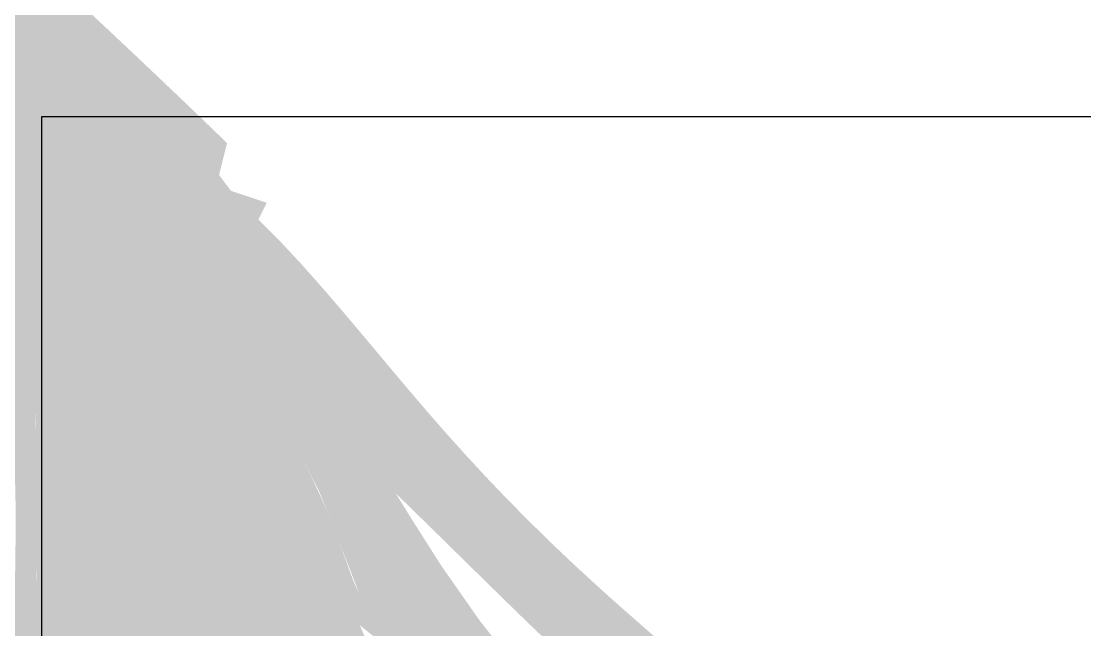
# Model space of a CAD drawing. Header units: millimetres. Extents: x 471 to 1044, y 7 to 541.
# Drawn here: x 847.76 to 856.89, y 127.21 to 132.43 of the extents above; entities that cross this region are included whole.
import ezdxf

# ---------------------------------------------------------------- set-up
doc = ezdxf.new("R2010")
doc.units = ezdxf.units.MM
doc.layers.add('Images', color=7, linetype='Continuous')
doc.layers.add('magpiefill', color=3, linetype='Continuous')
picture_1 = doc.add_image_def('image3.png', size_in_pixel=(1746, 774))

msp = doc.modelspace()

# ---------------------------------------------------------------- hatches: boundary and pattern name
at = {"layer": 'magpiefill', "true_color": 0x010101}
h = msp.add_hatch(color=18, dxfattribs=at)
h.dxf.hatch_style = 1
edge = h.paths.add_edge_path()
edge.add_line((837.7639250257876, 132.7128722716379), (836.7933756990819, 132.6136523546873))
edge.add_line((836.7933756990819, 132.6136523546873), (835.1414601036887, 131.5286542882532))
edge.add_line((835.1414601036888, 131.5286542882531), (831.7432370940279, 129.075614704718))
edge.add_line((831.743237094028, 129.0756147047181), (829.7609395849938, 127.1886604558408))
edge.add_line((829.7609395849938, 127.1886604558408), (829.430557671353, 127.1886604558408))
edge.add_line((829.4305576713527, 127.1886604558408), (829.1001742509147, 127.4717039065075))
edge.add_line((829.1001742509147, 127.4717039065076), (829.0529768346804, 127.6603990180601))
edge.add_line((829.0529768346805, 127.6603990180601), (828.0618280801633, 126.9056177885119))
edge.add_line((828.0618280801634, 126.9056177885119), (826.7402974120056, 125.9621406640733))
edge.add_line((826.7402974120055, 125.9621406640733), (826.5987051633023, 126.5754009516259))
edge.add_line((826.5987051633022, 126.575400951626), (826.6459025795365, 126.905617788512))
edge.add_line((826.6459025795366, 126.9056177885119), (827.2122730811469, 127.5188772927267))
edge.add_line((827.2122730811468, 127.5188772927268), (827.4010627460843, 127.6603990180602))
edge.add_line((827.4010627460843, 127.6603990180601), (827.2594704973811, 127.7547465738364))
edge.add_line((827.2594704973812, 127.7547465738364), (826.3627165753329, 127.1414870696216))
edge.add_line((826.3627165753328, 127.1414870696216), (826.1267294941608, 127.3301821811741))
edge.add_line((826.1267294941608, 127.3301821811741), (826.1267294941608, 127.4717039065076))
edge.add_line((826.1267294941608, 127.4717039065076), (825.7491486574885, 127.4717039065076))
edge.add_line((825.7491486574884, 127.4717039065076), (825.6075564087852, 127.6603990180601))
edge.add_line((825.6075564087853, 127.6603990180601), (826.8346922444742, 128.3208326918321))
edge.add_line((826.8346922444744, 128.3208326918321), (827.0706793256461, 128.7453970844943))
edge.add_line((827.0706793256461, 128.7453970844942), (827.4954575785532, 129.1227880909374))
edge.add_line((827.4954575785532, 129.1227880909374), (826.6459025795366, 128.9812663656039))
edge.add_line((826.6459025795366, 128.9812663656039), (827.3066679136155, 129.5473524835995))
edge.add_line((827.3066679136155, 129.5473524835995), (829.5249525038216, 130.8210464449241))
edge.add_line((829.5249525038216, 130.8210464449241), (831.6016448453247, 132.3306096873584))
edge.add_line((831.6016448453247, 132.3306096873584), (833.9615216842341, 133.6986512044593))
edge.add_line((833.9615216842342, 133.6986512044592), (835.3774486916583, 134.5477799897837))
edge.add_line((835.3774486916582, 134.5477799897837), (835.5190409403614, 135.0666927215602))
edge.add_line((835.5190409403613, 135.0666927215602), (836.038214025737, 135.3969095584461))
edge.add_line((836.038214025737, 135.3969095584461), (836.6045845273471, 135.1610402773364))
edge.add_line((836.6045845273472, 135.1610402773364), (836.9821653640198, 135.2082144468935))
edge.add_line((836.9821653640197, 135.2082144468935), (837.7845229468018, 135.8686481206654))
edge.add_line((837.7845229468019, 135.8686481206654), (838.4452897876781, 136.2932125133277))
edge.add_line((838.4452897876781, 136.2932125133277), (838.4924872039124, 135.349735388889))
edge.add_line((838.4924872039126, 135.349735388889), (838.3036960321776, 134.6421283288979))
edge.add_line((838.3036960321776, 134.6421283288979), (838.1149063672399, 134.5477799897838))
edge.add_line((838.1149063672399, 134.5477799897837), (837.8317203630362, 134.6421283288979))
edge.add_line((837.8317203630361, 134.6421283288979), (837.4541410331609, 134.2647373224549))
edge.add_line((837.454141033161, 134.2647373224549), (838.0367201548407, 133.7694218588486))
edge.add_line((838.0367201548406, 133.7694218588486), (838.1390181398857, 134.212491040582))
edge.add_line((838.1390181398858, 134.212491040582), (838.6164092390289, 134.4851489985719))
edge.add_line((838.6164092390288, 134.4851489985718), (839.3324951343449, 134.5192312433205))
edge.add_line((839.332495134345, 134.5192312433206), (839.7416870745257, 134.3829022643257))
edge.add_line((839.7416870745255, 134.3829022643257), (839.7416870745255, 134.0761620615872))
edge.add_line((839.7416870745255, 134.0761620615871), (839.4006942933074, 133.9398330825923))
edge.add_line((839.4006942933074, 133.9398330825923), (838.7528060501568, 133.8035041035973))
edge.add_line((838.7528060501566, 133.8035041035972), (838.0026198219604, 133.2241059428689))
edge.add_line((838.0026198219605, 133.224105942869), (838.0026198219605, 132.8151190058842))
edge.add_line((838.0026198219605, 132.8151190058842), (838.6164092390288, 133.0536947191253))
edge.add_line((838.6164092390288, 133.0536947191252), (840.1167801886234, 133.6330928798537))
edge.add_line((840.1167801886234, 133.6330928798537), (841.1056627197898, 134.1784087958333))
edge.add_line((841.1056627197897, 134.1784087958332), (842.0945437441586, 134.8941359355565))
edge.add_line((842.094543744159, 134.8941359355566), (843.3903202304608, 135.848438788521))
edge.add_line((843.3903202304607, 135.848438788521), (842.7083331612273, 135.6098630752799))
edge.add_line((842.7083331612268, 135.6098630752799), (842.060444918076, 135.3712873620387))
edge.add_line((842.0604449180762, 135.3712873620387), (841.3784578488428, 135.5416985857824))
edge.add_line((841.3784578488426, 135.5416985857825), (840.7646684317742, 136.0529322570133))
edge.add_line((840.7646684317742, 136.0529322570133), (840.3895753176764, 136.8027408581476))
edge.add_line((840.3895753176764, 136.8027408581476), (840.2531785065486, 137.6547969768658))
edge.add_line((840.2531785065487, 137.6547969768657), (840.4236756505564, 138.4386886060865))
edge.add_line((840.4236756505563, 138.4386886060865), (841.1397615458724, 139.2225802353073))
edge.add_line((841.1397615458725, 139.2225802353073), (840.7646684317745, 139.0862512563123))
edge.add_line((840.7646684317742, 139.0862512563123), (838.9915023531269, 138.1660306480966))
edge.add_line((838.9915023531269, 138.1660306480966), (837.4570295638548, 137.3139745293784))
edge.add_line((837.4570295638548, 137.3139745293785), (836.6045468574109, 136.6323296344039))
edge.add_line((836.6045468574109, 136.6323296344039), (836.1612545843503, 135.9847677675158))
edge.add_line((836.1612545843504, 135.9847677675158), (835.6838634852073, 135.6098630752799))
edge.add_line((835.6838634852072, 135.6098630752799), (835.1723735599815, 135.473534096285))
edge.add_line((835.1723735599815, 135.473534096285), (834.8654780980487, 135.6098630752799))
edge.add_line((834.8654780980489, 135.6098630752799), (834.6949824608386, 135.8143565437722))
edge.add_line((834.6949824608384, 135.8143565437722), (834.729081286921, 136.2915071869166))
edge.add_line((834.729081286921, 136.2915071869166), (835.0700740681391, 137.0753988161374))
edge.add_line((835.0700740681391, 137.0753988161374), (834.8313792719662, 137.5866324873683))
edge.add_line((834.8313792719662, 137.5866324873683), (834.7631801130035, 137.1435633056348))
edge.add_line((834.7631801130035, 137.1435633056348), (834.4562861578681, 136.9390698371424))
edge.add_line((834.4562861578681, 136.9390698371425), (833.7060999296722, 136.4960006554091))
edge.add_line((833.7060999296721, 136.496000655409), (833.4674051334991, 136.6664118791527))
edge.add_line((833.4674051334994, 136.6664118791527), (833.2287088305291, 136.8027408581476))
edge.add_line((833.2287088305291, 136.8027408581476), (832.9900140343561, 137.0413165713887))
edge.add_line((832.9900140343561, 137.0413165713886), (832.887716049311, 137.4162212636246))
edge.add_line((832.8877160493112, 137.4162212636247), (832.9218148753937, 137.6547969768658))
edge.add_line((832.9218148753937, 137.6547969768657), (832.6149209202581, 137.7229614663632))
edge.add_line((832.6149209202581, 137.7229614663632), (832.4444237762506, 137.8592904453581))
edge.add_line((832.4444237762505, 137.8592904453581), (832.2057274732799, 138.0978661585992))
edge.add_line((832.2057274732799, 138.0978661585992), (832.0011315031899, 138.3705241165891))
edge.add_line((832.00113150319, 138.3705241165891), (832.1034294882351, 138.8817577878199))
edge.add_line((832.103429488235, 138.8817577878199), (832.0011315031899, 138.8817577878199))
edge.add_line((832.00113150319, 138.8817577878199), (831.6942375480544, 138.9840045220662))
edge.add_line((831.6942375480544, 138.9840045220662), (831.387343592919, 139.256662480056))
edge.add_line((831.387343592919, 139.256662480056), (831.2168464489113, 139.5974849275433))
edge.add_line((831.2168464489112, 139.5974849275433), (831.2850456078738, 139.9042251302818))
edge.add_line((831.2850456078738, 139.9042251302818), (831.3532432600389, 140.245047577769))
edge.add_line((831.3532432600391, 140.245047577769), (831.1827476228287, 140.2791298225178))
edge.add_line((831.1827476228286, 140.2791298225178), (830.8417533348133, 140.5858700252564))
edge.add_line((830.8417533348133, 140.5858700252564), (830.6371573647231, 140.9948561789033))
edge.add_line((830.6371573647232, 140.9948561789033), (830.6712561908057, 141.3697608711393))
edge.add_line((830.6712561908055, 141.3697608711393), (831.2509452749937, 141.7446655633753))
edge.add_line((831.2509452749939, 141.7446655633752), (832.03523183607, 142.15365250036))
edge.add_line((832.0352318360699, 142.1536525003601), (832.5808205873782, 142.5967216820935))
edge.add_line((832.5808205873782, 142.5967216820935), (833.0582116865213, 143.0057086190783))
edge.add_line((833.0582116865214, 143.0057086190783), (833.1264108454839, 143.0738731085757))
edge.add_line((833.1264108454839, 143.0738731085757), (833.2969079894916, 143.1420375980731))
edge.add_line((833.2969079894915, 143.1420375980732), (833.5015039595818, 143.3124488218168))
edge.add_line((833.5015039595819, 143.3124488218168), (833.5356027856644, 143.4487778008117))
edge.add_line((833.5356027856644, 143.4487778008117), (833.5356027856644, 143.5510245350579))
edge.add_line((833.5356027856644, 143.5510245350579), (833.5015039595819, 143.6873535140527))
edge.add_line((833.5015039595819, 143.6873535140528), (833.3992059745368, 143.789600248299))
edge.add_line((833.3992059745369, 143.789600248299), (833.2969079894916, 143.8577647377964))
edge.add_line((833.2969079894915, 143.8577647377964), (833.1605096715663, 143.8918469825452))
edge.add_line((833.1605096715664, 143.8918469825452), (833.2628076566117, 143.9600114720427))
edge.add_line((833.2628076566116, 143.9600114720427), (833.3992059745368, 143.9600114720427))
edge.add_line((833.3992059745369, 143.9600114720427), (833.5356027856645, 143.9940937167913))
edge.add_line((833.5356027856644, 143.9940937167913), (833.7742990886347, 143.9940937167913))
edge.add_line((833.7742990886347, 143.9940937167913), (833.9106958997626, 143.9940937167913))
edge.add_line((833.9106958997625, 143.9940937167913), (834.0129938848075, 144.0281759615401))
edge.add_line((834.0129938848077, 144.0281759615401), (834.115291869853, 144.0963404510375))
edge.add_line((834.1152918698529, 144.0963404510375), (834.1834910288153, 144.2667516747812))
edge.add_line((834.1834910288153, 144.2667516747812), (834.2175913616952, 144.3689984090273))
edge.add_line((834.2175913616952, 144.3689984090273), (834.0811930437702, 144.5053273880223))
edge.add_line((834.0811930437703, 144.5053273880224), (833.6379007707097, 144.7439031012635))
edge.add_line((833.6379007707096, 144.7439031012634), (834.2175913616952, 144.6075741222684))
edge.add_line((834.2175913616952, 144.6075741222684), (834.5244853168308, 144.539409632771))
edge.add_line((834.5244853168308, 144.539409632771), (834.6949824608383, 144.6416563670172))
edge.add_line((834.6949824608384, 144.6416563670172), (834.6949824608384, 144.7098208565147))
edge.add_line((834.6949824608384, 144.7098208565146), (834.6949824608384, 144.8802320802583))
edge.add_line((834.6949824608384, 144.8802320802583), (834.5926829689961, 144.9483965697557))
edge.add_line((834.5926829689961, 144.9483965697558), (834.524485316831, 145.1188077934995))
edge.add_line((834.5244853168308, 145.1188077934995), (834.7972804458836, 145.0847255487507))
edge.add_line((834.7972804458836, 145.0847255487507), (834.9336772570113, 145.0847255487507))
edge.add_line((834.9336772570114, 145.0847255487507), (835.1382732271016, 145.0847255487507))
edge.add_line((835.1382732271015, 145.0847255487507), (835.1382732271015, 145.1528900382481))
edge.add_line((835.1382732271015, 145.1528900382481), (835.104174401019, 145.3573835067405))
edge.add_line((835.104174401019, 145.3573835067405), (835.0359752420566, 145.4937117023976))
edge.add_line((835.0359752420566, 145.4937117023976), (835.001876415974, 145.6641229261413))
edge.add_line((835.001876415974, 145.6641229261413), (835.1723735599816, 145.6641229261413))
edge.add_line((835.1723735599815, 145.6641229261413), (835.3087703711093, 145.6982051708899))
edge.add_line((835.3087703711094, 145.6982051708899), (835.3769695300718, 145.8004519051362))
edge.add_line((835.3769695300718, 145.8004519051361), (835.4110683561544, 146.0390276183772))
edge.add_line((835.4110683561544, 146.0390276183772), (835.4451671822369, 146.1071921078746))
edge.add_line((835.4451671822369, 146.1071921078747), (835.5815655001621, 146.1071921078747))
edge.add_line((835.5815655001622, 146.1071921078747), (835.6838634852073, 146.1071921078747))
edge.add_line((835.6838634852072, 146.1071921078747), (835.7520626441699, 146.1753565973721))
edge.add_line((835.7520626441699, 146.1753565973721), (835.854360629215, 146.1753565973721))
edge.add_line((835.8543606292151, 146.1753565973721), (835.8884594552976, 146.3457678211158))
edge.add_line((835.8884594552976, 146.3457678211158), (835.8884594552976, 146.4139323106132))
edge.add_line((835.8884594552976, 146.4139323106132), (835.7179623112899, 146.4820968001107))
edge.add_line((835.71796231129, 146.4820968001106), (835.8543606292152, 146.5502612896081))
edge.add_line((835.8543606292151, 146.5502612896081), (835.9566586142604, 146.5502612896081))
edge.add_line((835.9566586142603, 146.5502612896081), (836.0930554253879, 146.5161790448595))
edge.add_line((836.093055425388, 146.5161790448594), (836.2635525693958, 146.4820968001106))
edge.add_line((836.2635525693956, 146.4820968001106), (836.5022473655686, 146.5161790448594))
edge.add_line((836.5022473655686, 146.5161790448594), (836.8432416535838, 146.5843435343569))
edge.add_line((836.8432416535838, 146.5843435343569), (837.0137387975916, 146.5843435343569))
edge.add_line((837.0137387975917, 146.5843435343569), (837.0137387975917, 146.448014555362))
edge.add_line((837.0137387975917, 146.448014555362), (837.0478376236742, 146.2776033316184))
edge.add_line((837.0478376236742, 146.2776033316184), (837.2865339266446, 146.1753565973721))
edge.add_line((837.2865339266443, 146.1753565973721), (837.5934278817799, 146.2776033316183))
edge.add_line((837.5934278817801, 146.2776033316184), (837.7639250257877, 146.073109863126))
edge.add_line((837.7639250257876, 146.073109863126), (838.0028624163484, 145.8354639718646))
edge.add_arc((778.8073841512971, 111.2750657022523), 68.54579327414928, 24.7196834331034, 30.277882808560207, ccw=False)
edge.add_arc((842.1801825767, 140.8506530632404), 1.434709815476074, 219.4264190677759, 277.5112522925736)
edge.add_arc((843.7307079348323, 138.1785654875251), 1.849170915570004, 76.09792839104102, 137.4828955815185, ccw=False)
edge.add_arc((843.6300590931844, 135.9170174077257), 4.092991028819266, 60.01917854986198, 82.34898294536907, ccw=False)
edge.add_arc((843.6853448979302, 133.4337134451826), 6.34858150695884, 55.16074552816218, 71.73216053091483, ccw=False)
edge.add_arc((847.1356757447277, 135.6216926809103), 3.027816357662309, 86.65890143975243, 120.31950619075)
edge.add_arc((848.0627056405085, 134.1241852963758), 4.788689476831216, 120.8490791888012, 144.9821508602809)
edge.add_arc((844.7879031426894, 136.5283326662617), 0.7326555080565207, 152.0183299640194, 206.9559763139688)
edge.add_arc((788.7812842034712, 68.7135386410836), 87.28074593232499, 45.89312228263083, 50.63922831697852, ccw=False)
edge.add_line((849.5285956208957, 131.3848459998541), (849.4600062013959, 131.1110075517855))
edge.add_line((849.4600062013963, 131.1110075517856), (849.5623041864416, 130.9746785727907))
edge.add_line((849.5623041864412, 130.9746785727907), (849.869199648374, 130.8724318385445))
edge.add_line((849.8691996483742, 130.8724318385445), (849.7669016633291, 130.6679383700521))
edge.add_line((849.7669016633292, 130.6679383700522), (849.9032984744568, 130.4975271463085))
edge.add_line((849.9032984744565, 130.4975271463085), (849.9714976334192, 130.3271159225648))
edge.add_line((849.9714976334192, 130.3271159225648), (849.7328013304489, 130.1226224540725))
edge.add_line((849.7328013304493, 130.1226224540725), (849.6987025043668, 129.91812898558))
edge.add_line((849.6987025043666, 129.91812898558), (849.8010004894116, 129.7136355170877))
edge.add_line((849.8010004894115, 129.7136355170877), (849.5282053603587, 129.6113887828415))
edge.add_line((849.5282053603589, 129.6113887828415), (849.2554102313061, 129.6795532723389))
edge.add_line((849.2554102313063, 129.6795532723389), (849.2895090573888, 129.4409775590978))
edge.add_line((849.2895090573886, 129.4409775590979), (848.9144174500879, 129.3387308248518))
edge.add_line((848.9144174500877, 129.3387308248517), (848.74392030608, 129.4409775590978))
edge.add_line((848.7439203060801, 129.4409775590979), (848.641622321035, 129.4750598038466))
edge.add_line((848.6416223210351, 129.4750598038466), (848.53932433599, 129.3387308248518))
edge.add_line((848.5393243359902, 129.3387308248517), (848.3688271919824, 129.2024018458567))
edge.add_line((848.3688271919821, 129.2024018458568), (848.1983300479743, 129.2705663353543))
edge.add_line((848.1983300479744, 129.2705663353543), (847.7550377749138, 128.9638261326158))
edge.add_line((847.7550377749137, 128.9638261326157), (847.7550377749137, 129.1001551116106))
edge.add_line((847.7550377749137, 129.1001551116107), (847.4481438197784, 129.3728130696004))
edge.add_line((847.4481438197784, 129.3728130696004), (847.4481438197784, 129.5091420485954))
edge.add_line((847.4481438197784, 129.5091420485954), (847.3799446608157, 129.4409775590979))
edge.add_line((847.3799446608157, 129.4409775590979), (847.1753486907256, 129.1342373563593))
edge.add_line((847.1753486907257, 129.1342373563593), (847.1753486907257, 128.9297438878669))
edge.add_line((847.1753486907257, 128.9297438878669), (847.1753486907257, 128.4866747061335))
edge.add_line((847.1753486907257, 128.4866747061336), (846.9366538945528, 128.4866747061336))
edge.add_line((846.9366538945526, 128.4866747061336), (846.8343559095073, 128.5889214403797))
edge.add_line((846.8343559095076, 128.5889214403797), (846.8002555766277, 128.6570859298771))
edge.add_line((846.8002555766277, 128.6570859298771), (846.4592627954098, 128.7593326641233))
edge.add_line((846.4592627954096, 128.7593326641233), (846.2887656514018, 128.8615793983695))
edge.add_line((846.288765651402, 128.8615793983695), (846.2205664924393, 128.7934149088721))
edge.add_line((846.2205664924393, 128.7934149088721), (846.2205664924393, 128.6230036851285))
edge.add_line((846.2205664924393, 128.6230036851284), (846.0159705223492, 128.3503457271385))
edge.add_line((846.0159705223489, 128.3503457271385), (845.879573711221, 128.4525924613847))
edge.add_line((845.8795737112212, 128.4525924613848), (845.8795737112212, 128.554839195631))
edge.add_line((845.8795737112212, 128.554839195631), (845.4703802642431, 128.4525924613847))
edge.add_line((845.4703802642432, 128.4525924613848), (845.2657842941529, 128.2140167481436))
edge.add_line((845.2657842941528, 128.2140167481436), (844.8224935278898, 128.0436055244))
edge.add_line((844.8224935278897, 128.0436055244), (844.6178975577994, 128.1458522586462))
edge.add_line((844.6178975577998, 128.1458522586462), (844.5155980659571, 128.3162634823898))
edge.add_line((844.5155980659567, 128.3162634823899), (844.3451024287466, 128.3162634823899))
edge.add_line((844.3451024287467, 128.3162634823899), (843.9700093146487, 128.0095232796513))
edge.add_line((843.9700093146487, 128.0095232796513), (843.6290150266332, 127.668700832164))
edge.add_line((843.6290150266334, 127.6687008321641), (843.2880222454155, 127.2597138951793))
edge.add_line((843.2880222454153, 127.2597138951792), (843.0152271163624, 126.918891447692))
edge.add_line((843.0152271163627, 126.918891447692), (842.7765308133924, 126.6803165177888))
edge.add_line((842.7765308133924, 126.6803165177888), (842.4355380321742, 126.5780697835425))
edge.add_line((842.4355380321742, 126.5780697835425), (842.1286425702415, 126.6462342730399))
edge.add_line((842.1286425702413, 126.64623427304), (841.924046600151, 126.8507269581946))
edge.add_line((841.9240466001509, 126.8507269581946), (841.7194506300606, 127.0552204266869))
edge.add_line((841.7194506300605, 127.055220426687), (841.6171526450154, 127.3619606294255))
edge.add_line((841.6171526450155, 127.3619606294255), (841.4466555010077, 127.6005363426666))
edge.add_line((841.4466555010079, 127.6005363426665), (841.2761583570001, 127.6346185874153))
edge.add_line((841.276158357, 127.6346185874153), (841.0715623869097, 127.7027830769128))
edge.add_line((841.0715623869096, 127.7027830769128), (840.9010667496995, 127.7027830769128))
edge.add_line((840.9010667496996, 127.7027830769128), (840.5941712877666, 128.179934503395))
edge.add_line((840.5941712877666, 128.179934503395), (840.2872773326312, 128.5889214403797))
edge.add_line((840.287277332631, 128.5889214403797), (840.1508805215034, 128.5889214403797))
edge.add_line((840.1508805215035, 128.5889214403797), (839.8780853924504, 128.7252504193747))
edge.add_line((839.8780853924504, 128.7252504193747), (839.4006942933073, 129.1683196011081))
edge.add_line((839.4006942933074, 129.1683196011081), (839.2642959753824, 129.3728130696004))
edge.add_line((839.2642959753823, 129.3728130696004), (839.1960983232173, 129.5091420485954))
edge.add_line((839.1960983232173, 129.5091420485954), (839.1619979903371, 129.7136355170878))
edge.add_line((839.1619979903371, 129.7136355170877), (839.0256011792095, 129.7136355170877))
edge.add_line((839.0256011792094, 129.7136355170877), (838.7187072240738, 129.8158822513339))
edge.add_line((838.7187072240738, 129.815882251334), (838.6846068911939, 129.8840467408314))
edge.add_line((838.6846068911939, 129.8840467408314), (838.5482100800663, 130.0885402093238))
edge.add_line((838.5482100800664, 130.0885402093237), (838.5141112539839, 130.1567046988211))
edge.add_line((838.5141112539839, 130.1567046988212), (838.3436141099761, 130.5316093910571))
edge.add_line((838.343614109976, 130.5316093910571), (838.1390181398857, 130.6679383700521))
edge.add_line((838.1390181398858, 130.6679383700522), (838.0367201548407, 130.7701851042983))
edge.add_line((838.0367201548406, 130.7701851042983), (837.9003218369154, 130.9746785727907))
edge.add_line((837.9003218369155, 130.9746785727907), (837.8321226779531, 131.2473365307805))
edge.add_line((837.8321226779528, 131.2473365307804), (837.8321226779528, 131.4177469711863))
edge.add_line((837.8321226779528, 131.4177469711863), (838.0708189809231, 131.7585694186737))
edge.add_line((838.0708189809231, 131.7585694186736), (837.9685209958778, 131.7244871739248))
edge.add_line((837.968520995878, 131.7244871739248), (837.7298246929076, 131.9971451319147))
edge.add_line((837.7298246929076, 131.9971451319147), (837.6957258668251, 132.2357208451559))
edge.add_line((837.6957258668251, 132.2357208451559), (837.968520995878, 132.6447077821405))
edge.add_line((837.968520995878, 132.6447077821405), (837.7639250257877, 132.7128722716379))
at = {"layer": 'magpiefill'}
h = msp.add_hatch(color=253, dxfattribs=at)
h.dxf.hatch_style = 1
h.paths.add_polyline_path([(853.5413999579443, 126.8519227258764), (853.3300902440858, 127.031831310063), (853.1165250088832, 127.2161630509039), (852.9042731091051, 127.4026064848273), (852.7865336621123, 127.5083510807669), (852.793484508117, 127.3909313597562), (852.7661606065924, 127.3257220469329), (852.7096214992428, 127.3051340571011), (852.6289267277728, 127.3215783050649), (852.5291358338857, 127.3674657056282), (852.4153083592867, 127.4352071735951), (852.2925038456799, 127.5172136237696), (852.1657818347692, 127.6058959709559), (852.0394395050537, 127.6950916848651), (851.9147245822126, 127.7843444548378), (851.792122428719, 127.8746245251219), (851.6721184070473, 127.9669021399654), (851.5551978796705, 128.062147543616), (851.4418462090628, 128.1613309803217), (851.3325487576979, 128.2654226943304), (851.227790888049, 128.3753929298899), (851.1279009330844, 128.4918052856805), (851.0325791077478, 128.6135967781116), (850.9413685974771, 128.7392977780253), (850.853812587711, 128.8674386562633), (850.7694542638867, 128.9965497836677), (850.6878368114433, 129.1251615310799), (850.608503415818, 129.2518042693424), (850.5309972624493, 129.3750083692969), (850.4568216051268, 129.4921266501532), (850.3953199710488, 129.5958017245953), (850.3577959557635, 129.6774986536747), (850.3555531548211, 129.7286824984434), (850.3998951637707, 129.7408183199531), (850.5021255781619, 129.7053711792557), (850.6735479935439, 129.613806137403), (850.925466005466, 129.4575882554469), (850.8725952209145, 129.5206413509781), (850.6929200330994, 129.7354993316765), (850.5128527769168, 129.9489486330093), (850.3328337756359, 130.1580084768646), (850.1533033525245, 130.3596980851305), (849.9747018308506, 130.5510366796954), (849.7974695338828, 130.7290434824473), (849.7669016633292, 130.6679383700522), (849.9032984744565, 130.4975271463085), (849.9714976334192, 130.3271159225648), (849.8011051503734, 130.1811390078429), (849.8974852455142, 130.0406374080829), (850.0000153085173, 129.8899284871821), (850.1072131241606, 129.7310085543355), (850.2175964772212, 129.565873918738), (850.329683152476, 129.3965208895842), (850.4419909347037, 129.2249457760694), (850.5530376086806, 129.0531448873884), (850.6613409591844, 128.8831145327362), (850.7658156995387, 128.7164683632728), (850.8669642572543, 128.5532893980208), (850.9656859883864, 128.3932779979681), (850.9747532247782, 128.3786181094512), (851.3085309825403, 128.0514024264047), (851.6041785056289, 127.7605357401301), (851.866245657948, 127.5030267280577), (852.0992823034014, 127.2758840676182), (852.3078383058939, 127.0761164362422), (852.4964635293288, 126.9007325113603), (852.6697078376112, 126.7467409704031), (852.8321210946444, 126.6111504908012), (852.9875353008513, 126.4911329989977), (853.136911002727, 126.3845134174856), (853.2804908832852, 126.2892799177701), (853.4185176255398, 126.2034206713568), (853.5512339125041, 126.124923849751), (853.6788824271923, 126.0517776244581), (853.8017058526173, 125.9819701669834), (853.9199468717936, 125.9134896488326), (854.0337363433821, 125.8448497901915), (854.1427578286387, 125.7766665059691), (854.2465830644671, 125.7100812597549), (854.34478378777, 125.6462355151386), (854.436931735451, 125.5862707357097), (854.5225986444136, 125.5313283850579), (854.6013562515616, 125.4825499267727), (854.6727762937983, 125.4410768244437), (854.736592295518, 125.407755663632), (854.793184931081, 125.3822535177854), (854.8430966623371, 125.3639425823229), (854.8868699511379, 125.3521950526637), (854.9250472593342, 125.3463831242272), (854.9581710487762, 125.3458789924325), (854.9867837813156, 125.3500548526986), (855.0114279188026, 125.358282900445), (855.0324032424439, 125.370082769777), (855.0490388108672, 125.3855638495454), (855.0604210020558, 125.4049829672873), (855.065636193993, 125.4285969505396), (855.0637707646626, 125.4566626268395), (855.0539110920474, 125.489436823724), (855.0351435541309, 125.5271763687301), (855.0065545288969, 125.5701380893949), (854.9671875668339, 125.6187547893184), (854.9159149084546, 125.6741631763525), (854.8515659667771, 125.7376759344122), (854.7729701548199, 125.8106057474126), (854.6789568856013, 125.8942652992686), (854.5683555721387, 125.989967273895), (854.4399956274508, 126.099024355207), (854.2927064645562, 126.2227492271194), (854.1261074037641, 126.3618505489659), (853.9429773945524, 126.5146208817558), (853.7468852936893, 126.6787487619166)])
h = msp.add_hatch(color=255, dxfattribs=at)
h.dxf.hatch_style = 1
h.paths.add_polyline_path([(850.6705154185445, 127.5029357993614), (850.7031061199621, 127.4504570781791), (850.7405219461787, 127.4013456789142), (850.7836194310869, 127.3552544107525), (850.832227265302, 127.3111321773164), (850.8859171786205, 127.2677519058371), (850.9442609008381, 127.2238865235463), (851.262512144857, 126.992061553488), (851.6590711064916, 126.5992218912782), (851.8991796745106, 126.3273929281032), (851.9366808820353, 126.2840037348443), (852.180796727477, 126.0033733367792), (852.2127575316651, 125.9672900361882), (852.2911106665317, 125.8805865010934), (852.3777435166928, 125.7868629857764), (852.4732366111396, 125.6859340051584), (852.5734120162008, 125.5825794281839), (852.6729021825397, 125.4828204623037), (852.766339560819, 125.392678314968), (852.8483566017023, 125.3181741936277), (852.9135857558524, 125.2653293057332), (852.9566594739324, 125.2401648587351), (852.9722102066055, 125.2487020600839), (852.9592890033684, 125.288387429892), (852.8048012398469, 125.590236724355), (852.7480223295663, 125.7145793231049), (852.5780923442915, 126.1842575568798), (852.1307209256609, 126.7283979632481), (851.6954815575484, 127.2850162148696), (851.365382467425, 127.7576616046475), (851.1241490890895, 128.1370751937194), (850.7639500453699, 128.71944424165), (850.6613409591839, 128.8831145327362), (850.5530376086806, 129.0531448873884), (850.4419909347037, 129.2249457760694), (850.329683152476, 129.3965208895843), (850.2175964772212, 129.565873918738), (850.1072131241606, 129.7310085543356), (850.0000153085173, 129.8899284871822), (849.8974852455142, 130.0406374080829), (849.8011051503734, 130.1811390078429), (849.7328013304493, 130.1226224540725), (849.6987025043666, 129.91812898558), (849.8010004894115, 129.7136355170877), (849.7781513347429, 129.7050713925989), (849.8173331895462, 129.5369756279781), (849.8627092695117, 129.3823577092217), (849.9129378740683, 129.239618363356), (849.9666773026454, 129.1071583174074), (850.0225858546712, 128.9833782984023), (850.0793218295751, 128.8666790333667), (850.1355435267863, 128.7554612493271), (850.3179259273722, 128.3953791902372), (850.4513215373779, 128.0639261214445), (850.6594846323662, 127.5243324150265)])
h = msp.add_hatch(color=255, dxfattribs=at)
h.dxf.hatch_style = 1
h.paths.add_polyline_path([(850.6228215297808, 127.3444208216116), (850.4942585210613, 127.6350058158382), (850.3592374341654, 127.9361534087191), (850.2160709700449, 128.2481795553941), (850.0630718296518, 128.5714002110038), (849.8985527139387, 128.9061313306881), (849.7208263238565, 129.2526888695874), (849.5282053603589, 129.6113887828415), (849.2554102313063, 129.6795532723389), (849.2895090573886, 129.4409775590979), (849.1168677722387, 129.3939170350577), (849.1894795615219, 129.1609483918612), (849.2766944733546, 128.8706599398857), (849.3756269236026, 128.5325610573211), (849.4833913281316, 128.1561611223573), (849.5971021028074, 127.7509695131841), (849.7138736634959, 127.3264956079913), (849.8308204260622, 126.8922487849688), (849.8489341401444, 126.8233513246897), (849.9802666051339, 126.6338901399883), (850.0944635496492, 126.4760900953866), (850.1937934378172, 126.3449389699407), (850.2805247337653, 126.2354245427067), (850.3569259016206, 126.1425345927407), (850.4252654055106, 126.0612568990988), (850.4878117095625, 125.9865792408372), (850.5468332779035, 125.913489397012), (850.6042752210963, 125.837934176015), (850.6607892354457, 125.7596965035816), (850.7167036636922, 125.6795183347832), (850.7723468485754, 125.5981416246906), (850.8280471328355, 125.5163083283755), (850.8841328592132, 125.4347604009087), (850.9409323704488, 125.3542397973614), (850.9987740092813, 125.275488472805), (851.0577862599714, 125.1992983195228), (851.1172981728544, 125.1266609786474), (851.1764389397861, 125.0586180285231), (851.234337752622, 124.996211047495), (851.290123803217, 124.9404816139076), (851.3429262834268, 124.8924713061055), (851.391874385107, 124.8532217024336), (851.4360973001124, 124.8237743812363), (851.4747375989493, 124.8058031605939), (851.5069913667251, 124.803510817529), (851.5320680671973, 124.8217323687994), (851.5491771641248, 124.8653028311632), (851.5575281212643, 124.9390572213784), (851.5563304023742, 125.0478305562029), (851.5447934712131, 125.1964578523948), (851.5221267915379, 125.389774126712), (851.4224127338473, 125.5945084693697), (851.3176191569507, 125.81369517903), (851.2096707079838, 126.0433119786969), (851.0985816653445, 126.2832589880437), (850.984366307431, 126.5334363267441), (850.8670389126407, 126.7937441144714), (850.7466137593717, 127.064082470899)])
h = msp.add_hatch(color=253, dxfattribs=at)
h.dxf.hatch_style = 1
h.paths.add_polyline_path([(853.466172997985, 125.0920604434296), (853.354715214595, 125.2340915108056), (853.2380516729129, 125.3802936643484), (853.1171340641679, 125.5298060532511), (852.9929616629968, 125.6818296565423), (852.8665337440345, 125.8355654532506), (852.738849581918, 125.9902144224043), (852.6855751653363, 126.0546574589698), (852.6793655304125, 125.9536902467987), (852.703219330054, 125.8384126397777), (852.7480223295663, 125.7145793231049), (852.8048012398469, 125.590236724355), (852.8645827717935, 125.4734312711031), (852.9183936363036, 125.372209390924), (852.9572605442752, 125.2946175113927), (852.9722102066055, 125.2487020600839), (852.9566594739324, 125.2401648587351), (852.9135857558524, 125.2653293057332), (852.8483566017023, 125.3181741936277), (852.766339560819, 125.392678314968), (852.6729021825397, 125.4828204623037), (852.5734120162008, 125.5825794281839), (852.4732366111396, 125.6859340051584), (852.3777435166928, 125.7868629857764), (852.2911106665317, 125.8805865010934), (852.2127575316651, 125.9672900361882), (852.1409139674381, 126.048400414646), (852.0738098291934, 126.1253444600516), (852.009674972275, 126.1995489959899), (851.9467392520271, 126.272440846046), (851.8832325237934, 126.3454468338046), (851.8173846429179, 126.4199937828509), (851.7478584837529, 126.4970709574319), (851.6750489966873, 126.5759173844446), (851.5997841511182, 126.6553345314479), (851.5228919164431, 126.7341238660011), (851.4452002620594, 126.8110868556632), (851.3675371573643, 126.8850249679932), (851.2907305717547, 126.9547396705505), (851.2156084746287, 127.0190324308938), (851.1429322188508, 127.0771089841174), (851.0731966911574, 127.129792135455), (851.0068301617519, 127.1783089576751), (850.9442609008381, 127.2238865235463), (850.8859171786205, 127.2677519058371), (850.832227265302, 127.3111321773164), (850.7836194310869, 127.3552544107525), (850.7405219461787, 127.4013456789142), (850.7031061199621, 127.4504570781791), (850.6705154185445, 127.5029357993614), (850.6416363472138, 127.5589530568844), (850.6153554112582, 127.6186800651716), (850.5905591159656, 127.6822880386463), (850.5661339666246, 127.7499481917317), (850.5409664685233, 127.8218317388512), (850.5139431269497, 127.8981098944282), (850.4841312725464, 127.9788777769854), (850.4513215373779, 128.0639261214445), (850.4154853788625, 128.1529695668262), (850.3765942544185, 128.2457227521517), (850.334619621465, 128.3419003164418), (850.2895329374207, 128.4412168987175), (850.2413056597036, 128.5433871379999), (850.1899092457331, 128.6481256733099), (850.1355435267863, 128.7554612493271), (850.0793218295751, 128.8666790333667), (850.0225858546712, 128.9833782984023), (849.9666773026454, 129.1071583174074), (849.9129378740683, 129.239618363356), (849.8627092695117, 129.3823577092217), (849.8173331895462, 129.5369756279781), (849.7781513347429, 129.7050713925989), (849.5282053603589, 129.6113887828415), (849.7208263238565, 129.2526888695874), (849.8985527139387, 128.9061313306881), (850.0630718296518, 128.5714002110038), (850.2160709700449, 128.2481795553941), (850.3592374341654, 127.9361534087191), (850.4942585210617, 127.6350058158382), (850.6228215297808, 127.3444208216116), (850.6670742323606, 127.2442066991517), (850.8577481595851, 127.0904526379546), (851.019085222443, 126.9424854108537), (851.1549011588038, 126.8005056407845), (851.2690117065379, 126.6647139506828), (851.3652326035146, 126.5353109634842), (851.447379587604, 126.4124973021241), (851.5192683966754, 126.2964735895382), (851.5847147685988, 126.187440448662), (851.6470626536377, 126.0854152487203), (851.7077688516276, 125.9896823440933), (851.7678183747978, 125.8993428354502), (851.8281962353778, 125.8134978234606), (851.889887445597, 125.7312484087936), (851.9538770176844, 125.6516956921187), (852.0211499638697, 125.5739407741051), (852.0926912963816, 125.4970847554222), (852.1692171706311, 125.4203975775564), (852.2503683147527, 125.3438245452627), (852.3355166000608, 125.267479804113), (852.4240338978718, 125.1914774996793), (852.5152920795006, 125.1159317775337), (852.6086630162629, 125.0409567832482), (852.7035185794741, 124.9666666623949), (852.7992306404492, 124.8931755605456), (852.895166314592, 124.8206546967143), (852.9906736936557, 124.7495035836819), (853.0850961134813, 124.6801788076712), (853.177776909911, 124.613136954905), (853.2680594187852, 124.5488346116061), (853.3552869759453, 124.4877283639971), (853.4388029172335, 124.430274798301), (853.5179505784897, 124.3769305007404), (853.5921970150196, 124.3280474231135), (853.6615041599782, 124.2835589795196), (853.7259576659856, 124.2432939496332), (853.785643185661, 124.207081113129), (853.8406463716235, 124.1747492496817), (853.8910528764925, 124.1461271389659), (853.9369483528874, 124.1210435606561), (853.9784184534276, 124.099327294427), (854.0155535890137, 124.0808404124118), (854.0484632036726, 124.0655781565776), (854.0772614997111, 124.0535690613499), (854.1020626794382, 124.0448416611545), (854.1229809451609, 124.0394244904172), (854.1401304991875, 124.0373460835634), (854.1536255438261, 124.0386349750189), (854.1635802813842, 124.0433196992093), (854.16993285065, 124.0516333033441), (854.1719171363304, 124.0646268857684), (854.1685909596138, 124.0835560576114), (854.1590121416878, 124.1096764300016), (854.1422385037388, 124.1442436140683), (854.117327866956, 124.1885132209404), (854.0833380525257, 124.2437408617467), (854.0393268816358, 124.3111821476162), (853.9846281676425, 124.3916884211595), (853.9196796925737, 124.4844939509123), (853.8451952306266, 124.588428736892), (853.7618885559971, 124.7023227791162), (853.6704734428829, 124.8250060776023), (853.57166366548, 124.9553086323676)])
h = msp.add_hatch(color=255, dxfattribs=at)
h.dxf.hatch_style = 1
h.paths.add_polyline_path([(851.5808499353536, 128.7010896777747), (851.4051502805021, 128.8967170489325), (851.229008098371, 129.0986224639309), (851.0514380170946, 129.3073554690255), (850.925466005466, 129.4575882554469), (850.6735479935439, 129.613806137403), (850.5021255781619, 129.7053711792557), (850.3998951637707, 129.7408183199531), (850.3555531548211, 129.7286824984434), (850.3577959557635, 129.6774986536747), (850.3953199710488, 129.5958017245953), (850.4568216051268, 129.4921266501532), (850.5309972624493, 129.3750083692968), (850.608503415818, 129.2518042693424), (850.6878368114433, 129.12516153108), (850.7694542638867, 128.9965497836676), (850.853812587711, 128.8674386562633), (850.9413685974771, 128.7392977780253), (851.0325791077478, 128.6135967781116), (851.1279009330844, 128.4918052856805), (851.227790888049, 128.3753929298899), (851.3325487576979, 128.2654226943304), (851.4418462090628, 128.1613309803217), (851.5551978796705, 128.062147543616), (851.6721184070473, 127.9669021399654), (851.792122428719, 127.8746245251219), (851.9147245822126, 127.7843444548378), (852.0394395050537, 127.6950916848651), (852.1657818347692, 127.6058959709559), (852.2925038456799, 127.5172136237696), (852.4153083592867, 127.4352071735951), (852.5291358338857, 127.3674657056282), (852.6289267277728, 127.3215783050649), (852.7096214992428, 127.3051340571011), (852.7661606065924, 127.3257220469329), (852.793484508117, 127.3909313597562), (852.7865336621123, 127.5083510807669), (852.6969034015208, 127.5888501482609), (852.4971781816223, 127.7731770900826), (852.3046334997941, 127.9562484089713), (852.1179988451452, 128.1393197160559), (851.9360037067834, 128.3236466224654), (851.7573775738167, 128.5104847393287)])
h = msp.add_hatch(color=253, dxfattribs=at)
h.dxf.hatch_style = 1
h.paths.add_polyline_path([(850.4968305180107, 124.1765852604849), (850.423699895515, 124.497694950091), (850.3423323538279, 124.8476693369685), (850.25325608351, 125.2225846493731), (850.1569992751213, 125.6185171155604), (850.0540901192223, 126.0315429637863), (849.9450568063728, 126.4577384223064), (849.8308204260622, 126.8922487849688), (849.7138736634959, 127.3264956079913), (849.5971021028074, 127.750969513184), (849.4833913281316, 128.1561611223573), (849.3756269236026, 128.5325610573211), (849.2766944733546, 128.8706599398857), (849.1894795615219, 129.1609483918611), (849.1168677722387, 129.3939170350577), (848.9795760268214, 129.3564924904007), (849.0979923754287, 128.9668929363771), (849.2103421944405, 128.5905849447182), (849.3162195777397, 128.2303823258818), (849.4152186192111, 127.889098890326), (849.5069334127386, 127.5695484485089), (849.5909580522059, 127.2745448108885), (849.6668866314965, 127.0069017879228), (849.7343132444946, 126.7694331900698), (849.79306142478, 126.5637300188976), (849.843872464711, 126.3864920404129), (849.8877170963431, 126.2331962117329), (849.9255660517304, 126.0993194899744), (849.958390062928, 125.9803388322542), (849.98715986199, 125.8717311956892), (850.0128461809711, 125.7689735373964), (850.0364197519264, 125.6675428144925), (850.0586466907396, 125.563940922276), (850.0794746486165, 125.4587695087707), (850.0986466605912, 125.353655160182), (850.115905761699, 125.2502244627153), (850.1309949869749, 125.1501040025759), (850.143657371453, 125.0549203659693), (850.153635950169, 124.9663001391007), (850.1606737581571, 124.8858699081755), (850.1645328671318, 124.8149994295669), (850.1650514955243, 124.7540311403187), (850.1620868984458, 124.7030506476428), (850.1554963310066, 124.6621435587505), (850.145137048318, 124.6313954808538), (850.1308663054899, 124.6108920211641), (850.1125413576344, 124.6007187868933), (850.090019459861, 124.6009613852529), (850.0632149660657, 124.6115246923099), (850.0322706252839, 124.6315906595517), (849.9973862853356, 124.6601605073212), (849.9587617940404, 124.6962354559613), (849.9165969992184, 124.7388167258146), (849.8710917486894, 124.786905537224), (849.8224458902739, 124.8395031105322), (849.7708592717916, 124.8956106660821), (849.7166269126135, 124.954305522248), (849.6604245183164, 125.0149693895313), (849.6030229660266, 125.0770600764648), (849.5451931328728, 125.1400353915815), (849.4877058959817, 125.2033531434142), (849.4313321324805, 125.266471140496), (849.3768427194975, 125.3288471913596), (849.325008534159, 125.3899391045379), (849.2764910083822, 125.4494852970843), (849.2315137932394, 125.5083466201333), (849.1901910945919, 125.5676645333397), (849.1526371183015, 125.6285804963585), (849.1189660702296, 125.6922359688445), (849.0892921562374, 125.7597724104527), (849.0637295821869, 125.8323312808379), (849.0423925539392, 125.911054039655), (849.0252525218054, 125.9966826357453), (849.0117099138977, 126.0883609746955), (849.0010224027762, 126.1848334512786), (848.9924476610029, 126.2848444602679), (848.9852433611384, 126.3871383964363), (848.978667175744, 126.4904596545569), (848.9719767773811, 126.593552629403), (848.9644298386108, 126.6951617157475), (848.9554505801354, 126.7944355749148), (848.9451294152257, 126.8921399344341), (848.9337233052922, 126.9894447883861), (848.9214892117468, 127.0875201308512), (848.9086840960015, 127.1875359559102), (848.8955649194675, 127.2906622576432), (848.8823886435564, 127.3980690301313), (848.8694122296795, 127.5109262674546), (848.8567831934454, 127.6299354899305), (848.8442112672494, 127.7539243228224), (848.8312967376835, 127.8812519176305), (848.817639891339, 128.0102774258551), (848.8028410148088, 128.1393599989963), (848.7865003946847, 128.2668587885543), (848.7682183175586, 128.3911329460292), (848.7475950700225, 128.5105416229213), (848.7244218891417, 128.6239453598524), (848.6992538138754, 128.7322102539297), (848.6728368336564, 128.8367037913826), (848.645916937918, 128.9387934584402), (848.6192401160913, 129.0398467413314), (848.5935523576097, 129.1412311262854), (848.569599651906, 129.2443140995314), (848.5481279884127, 129.3504631472985), (848.5393243359902, 129.3387308248517), (848.3688271919821, 129.2024018458568), (848.410919813545, 129.1349465912387), (848.4506066073384, 129.0493942110856), (848.4881007420597, 128.9466830413884), (848.523615386405, 128.827751418138), (848.5573637090718, 128.6935376773253), (848.589558878756, 128.5449801549413), (848.620414064155, 128.3830171869769), (848.6501424339651, 128.2085871094231), (848.6789168710782, 128.0228119297537), (848.706749115164, 127.8275483413734), (848.7336106200885, 127.6248367091698), (848.7594728397164, 127.4167173980305), (848.7843072279118, 127.2052307728432), (848.8080852385413, 126.9924171984954), (848.8307783254684, 126.7803170398748), (848.8523579425594, 126.570970661869), (848.8728288522409, 126.3657834908506), (848.8923290511896, 126.1636211991312), (848.9110298446437, 125.9627145205084), (848.9291025378418, 125.7612941887788), (848.9329241680628, 125.7171023745319), (849.1012719294774, 125.3056959393775), (849.2531308536225, 124.9548144973488), (849.3902691604937, 124.657099839666), (849.5144550700873, 124.4051937575496), (849.6274568023985, 124.1917380422194), (849.7310425774242, 124.0093744848959), (849.82698061516, 123.850744876799), (849.9170391356013, 123.708491009149), (850.0026297947923, 123.5764929317877), (850.0837379929656, 123.4535837290434), (850.159992566402, 123.3398347438659), (850.2310223513821, 123.2353173192051), (850.2964561841866, 123.1401027980108), (850.3559229010955, 123.0542625232329), (850.4090513383901, 122.9778678378213), (850.4554703323504, 122.9109900847257), (850.4950323673681, 122.8535603019803), (850.5284845202798, 122.8049483079549), (850.5567975160332, 122.7643836161039), (850.5809420795752, 122.7310957398813), (850.6018889358531, 122.7043141927414), (850.6206088098145, 122.6832684881384), (850.6380724264066, 122.6671881395263), (850.6552505105772, 122.6553026603595), (850.6728568311921, 122.6470698565477), (850.6905773327933, 122.6428607038229), (850.7078410038414, 122.6432744703732), (850.7240768327968, 122.6489104243863), (850.7387138081201, 122.6603678340498), (850.7511809182727, 122.6782459675517), (850.7609071517138, 122.7031440930798), (850.7673214969047, 122.7356614788218), (850.7698243902489, 122.7769728791864), (850.7677020599183, 122.8305549934656), (850.7602121820275, 122.9004600071721), (850.7466124326913, 122.9907401058188), (850.7261604880243, 123.1054474749186), (850.6981140241421, 123.2486342999842), (850.6617307171589, 123.4243527665284), (850.6162682431889, 123.636655060064), (850.5611960307558, 123.8882640398945)])
h = msp.add_hatch(color=255, dxfattribs=at)
h.dxf.hatch_style = 1
h.paths.add_polyline_path([(849.6668866314965, 127.0069017879228), (849.5909580522059, 127.2745448108885), (849.5069334127386, 127.5695484485088), (849.4152186192111, 127.889098890326), (849.3162195777397, 128.2303823258818), (849.2103421944405, 128.5905849447182), (849.0979923754287, 128.9668929363772), (848.9795760268214, 129.3564924904007), (848.9144174500877, 129.3387308248517), (848.7439203060801, 129.4409775590979), (848.6416223210351, 129.4750598038466), (848.5481279884127, 129.3504631472985), (848.569599651906, 129.2443140995314), (848.5935523576097, 129.1412311262854), (848.6192401160913, 129.0398467413314), (848.645916937918, 128.9387934584402), (848.6728368336564, 128.8367037913826), (848.6992538138754, 128.7322102539297), (848.7244218891417, 128.6239453598524), (848.7475950700225, 128.5105416229213), (848.7682183175586, 128.3911329460292), (848.7865003946847, 128.2668587885543), (848.8028410148088, 128.1393599989963), (848.817639891339, 128.0102774258551), (848.8312967376835, 127.8812519176305), (848.8442112672494, 127.7539243228224), (848.8567831934454, 127.6299354899305), (848.8694122296795, 127.5109262674546), (848.8823886435564, 127.3980690301313), (848.8955649194675, 127.2906622576433), (848.9086840960015, 127.1875359559102), (848.9214892117468, 127.0875201308513), (848.9337233052922, 126.9894447883861), (848.9451294152257, 126.8921399344341), (848.9554505801354, 126.7944355749148), (848.9644298386108, 126.6951617157475), (848.9719767773811, 126.593552629403), (848.978667175744, 126.490459654557), (848.9852433611384, 126.3871383964363), (848.9924476610029, 126.2848444602679), (849.0010224027762, 126.1848334512786), (849.0117099138977, 126.0883609746955), (849.0252525218054, 125.9966826357453), (849.0423925539392, 125.911054039655), (849.0637295821869, 125.8323312808379), (849.0892921562374, 125.7597724104527), (849.1189660702296, 125.6922359688445), (849.1526371183015, 125.6285804963585), (849.1901910945919, 125.5676645333397), (849.2315137932394, 125.5083466201333), (849.2764910083822, 125.4494852970843), (849.325008534159, 125.3899391045379), (849.3768427194975, 125.3288471913596), (849.4313321324805, 125.266471140496), (849.4877058959817, 125.2033531434142), (849.5451931328728, 125.1400353915816), (849.6030229660266, 125.0770600764648), (849.6604245183164, 125.0149693895314), (849.7166269126135, 124.9543055222481), (849.7708592717916, 124.895610666082), (849.8224458902739, 124.8395031105321), (849.8710917486894, 124.786905537224), (849.9165969992184, 124.7388167258146), (849.9587617940404, 124.6962354559613), (849.9973862853356, 124.6601605073212), (850.0322706252839, 124.6315906595517), (850.0632149660657, 124.6115246923099), (850.090019459861, 124.6009613852529), (850.1125413576344, 124.6007187868933), (850.1308663054899, 124.6108920211641), (850.145137048318, 124.6313954808538), (850.1554963310066, 124.6621435587505), (850.1620868984458, 124.7030506476428), (850.1650514955243, 124.7540311403187), (850.1645328671318, 124.8149994295669), (850.1606737581571, 124.8858699081755), (850.153635950169, 124.9663001391007), (850.143657371453, 125.0549203659693), (850.1309949869749, 125.1501040025759), (850.115905761699, 125.2502244627153), (850.0986466605912, 125.353655160182), (850.0794746486165, 125.4587695087707), (850.0586466907396, 125.563940922276), (850.0364197519264, 125.6675428144925), (850.0128461809711, 125.7689735373964), (849.98715986199, 125.8717311956892), (849.958390062928, 125.9803388322542), (849.9255660517304, 126.0993194899744), (849.8877170963431, 126.2331962117329), (849.843872464711, 126.3864920404129), (849.79306142478, 126.5637300188975), (849.7343132444946, 126.7694331900698)])
h = msp.add_hatch(color=255, dxfattribs=at)
h.dxf.hatch_style = 1
h.paths.add_polyline_path([(847.8682807154812, 125.9961250296366), (847.8444221925258, 125.484780941026), (847.9229043015528, 125.3385721508267), (847.9995265092732, 125.2117376961273), (848.0727546219239, 125.1046915864891), (848.1425262051778, 125.0151060070103), (848.2087788247065, 124.9406531427892), (848.2714500461836, 124.8790051789239), (848.3304774352803, 124.8278343005127), (848.3857985576699, 124.7848126926538), (848.4374256239132, 124.7479648392684), (848.4856694241319, 124.7167244195699), (848.5309153933351, 124.690877411594), (848.5735489665333, 124.6702097933772), (848.6139555787365, 124.6545075429555), (848.6525206649551, 124.6435566383651), (848.6896296601992, 124.637143057642), (848.7256679994787, 124.6350527788224), (848.7609691063246, 124.6374847213007), (848.795658358353, 124.646289569904), (848.8298091217005, 124.6637309508175), (848.8634947625044, 124.6920724902267), (848.8967886469006, 124.7335778143169), (848.9297641410274, 124.7905105492734), (848.9624946110205, 124.8651343212813), (848.9950534230177, 124.9597127565264), (848.9812650682895, 125.1362586129191), (848.9640488444263, 125.3498355011871), (848.9467184360235, 125.5575909377393), (848.9291025378418, 125.7612941887788), (848.9110298446437, 125.9627145205085), (848.8923290511896, 126.1636211991313), (848.8728288522409, 126.3657834908505), (848.8523579425594, 126.570970661869), (848.8307783254684, 126.7803170398748), (848.8080852385413, 126.9924171984954), (848.7843072279118, 127.2052307728432), (848.7594728397164, 127.4167173980305), (848.7336106200885, 127.6248367091697), (848.706749115164, 127.8275483413734), (848.6789168710782, 128.0228119297537), (848.6501424339651, 128.2085871094231), (848.620414064155, 128.3830171869769), (848.589558878756, 128.5449801549413), (848.5573637090718, 128.6935376773253), (848.523615386405, 128.827751418138), (848.4881007420597, 128.9466830413884), (848.4506066073384, 129.0493942110856), (848.410919813545, 129.1349465912387), (848.3688271919821, 129.2024018458568), (848.1983300479744, 129.2705663353543), (847.8874673898965, 129.0554620338416), (847.8931951116126, 128.513718897767), (847.891467568759, 127.7247628886924), (847.8835590396095, 126.8655112830777)])
h = msp.add_hatch(color=253, dxfattribs=at)
h.dxf.hatch_style = 1
h.paths.add_polyline_path([(847.7760760836788, 124.844297278987), (847.7901135960908, 124.9589237457895), (847.8034682675773, 125.0662757584378), (847.8160948953534, 125.1734993425624), (847.827950656663, 125.2898260695004), (847.8389927287501, 125.424487510589), (847.849178288858, 125.5867152371653), (847.8584645142316, 125.7857408205662), (847.8668085821143, 126.0307958321289), (847.8741676697502, 126.3311118431905), (847.8804833707097, 126.6904957356302), (847.8856349438709, 127.0910556334952), (847.8894860644375, 127.5094749713747), (847.8919004076145, 127.9224371838582), (847.8927416486056, 128.306625705535), (847.8918734626152, 128.6387239709944), (847.8891595248481, 128.8954154148258), (847.8844635105081, 129.0533834716184), (847.7550377749137, 128.9638261326157), (847.7550377749137, 129.1001551116107), (847.6497218151519, 129.1937223978082), (847.6470096658534, 129.1403373753528), (847.6481840559857, 129.0888036764884), (847.6524776801987, 129.0375359934618), (847.6591232331418, 128.9849490185201), (847.6673534094655, 128.9294574439102), (847.6764009038191, 128.8694759618789), (847.6854984108529, 128.8034192646734), (847.6938786252169, 128.7297020445403), (847.7009045034463, 128.6467107121817), (847.7064600496158, 128.5527185521199), (847.710559529686, 128.4459705673317), (847.7132172096165, 128.3247117607945), (847.7144473553687, 128.1871871354852), (847.714264232902, 128.0316416943812), (847.7126821081768, 127.8563204404593), (847.7097152471536, 127.659468376697), (847.7053945730352, 127.4408025150655), (847.6998176379941, 127.2059279035134), (847.6930986514446, 126.9619215989834), (847.6853518228033, 126.7158606584183), (847.6766913614845, 126.4748221387607), (847.6672314769028, 126.2458830969535), (847.6570863784743, 126.0361205899395), (847.6463702756134, 125.8526116746615), (847.6350593798745, 125.7006403638268), (847.6225779113686, 125.5783184932018), (847.6082120923445, 125.4819648543173), (847.5912481450525, 125.4078982387044), (847.5709722917429, 125.3524374378938), (847.5466707546641, 125.3119012434168), (847.5176297560672, 125.282608446804), (847.4831355182007, 125.2608778395865), (847.4427597744154, 125.2436227234502), (847.3972163024612, 125.2301344407007), (847.3475043911878, 125.2202988437988), (847.2946233294467, 125.214001785205), (847.2395724060882, 125.2111291173799), (847.1833509099617, 125.2115666927842), (847.1269581299186, 125.2152003638786), (847.0713933548088, 125.2219159831236), (847.0175511841846, 125.2316231836352), (846.9659074604021, 125.2443267211512), (846.9168333365208, 125.2600551320645), (846.8706999655994, 125.2788369527681), (846.8278785006962, 125.300700719655), (846.7887400948696, 125.3256749691182), (846.7536559011785, 125.3537882375507), (846.7229970726814, 125.3850690613455), (846.6970348367497, 125.4196030496816), (846.6756407180089, 125.4577041028821), (846.6585863153962, 125.4997431940562), (846.6456432278499, 125.5460912963127), (846.6365830543075, 125.5971193827607), (846.631177393707, 125.6531984265094), (846.629197844986, 125.7146994006678), (846.6304160070824, 125.7819932783449), (846.6346415445935, 125.8556555451059), (846.6418363847527, 125.9370797363397), (846.6520005204532, 126.0278638998914), (846.6651339445873, 126.1296060836059), (846.6812366500478, 126.2439043353282), (846.7003086297275, 126.3723567029035), (846.7223498765195, 126.5165612341767), (846.7473603833162, 126.6781159769927), (846.7753068380018, 126.8580325483952), (846.8060227084263, 127.054976842222), (846.8393081574297, 127.2670283215094), (846.874963347854, 127.4922664492943), (846.9127884425386, 127.7287706886128), (846.9525836043256, 127.974620502501), (846.994148996055, 128.2278953539958), (847.0372847805681, 128.4866747061336), (846.9366538945526, 128.4866747061336), (846.9302272616076, 128.4179368373782), (846.9134043860606, 128.3101150994403), (846.8879641115502, 128.1691679564366), (846.855685281713, 128.0010538724839), (846.8183467401884, 127.8117313116987), (846.7777273306131, 127.6071587381975), (846.7356058966259, 127.393294616097), (846.693761281864, 127.1760974095138), (846.6537377160537, 126.9609629304513), (846.6161409732729, 126.7510363824593), (846.5813422136869, 126.5489003169739), (846.5497125974618, 126.3571372854315), (846.5216232847636, 126.1783298392683), (846.4974454357582, 126.015060529921), (846.4775502106106, 125.8699119088255), (846.4623087694874, 125.7454665274183), (846.4518733833172, 125.6432582207582), (846.4455207660778, 125.5606259583932), (846.4423087425109, 125.4938599934942), (846.4412951373572, 125.4392505792315), (846.4415377753587, 125.3930879687758), (846.4420944812557, 125.3516624152977), (846.4420230797898, 125.3112641719678), (846.4403813957026, 125.2681834919566), (846.4364128332252, 125.219600016946), (846.4301031145521, 125.1662509426628), (846.4216235413685, 125.1097628533449), (846.4111454153597, 125.0517623332305), (846.3988400382098, 124.9938759665575), (846.3848787116051, 124.9377303375638), (846.3694327372293, 124.8849520304877), (846.5484009858208, 124.6950732794418), (846.7060461706944, 124.5306023743442), (846.8439134849784, 124.3894098263599), (846.9635481217999, 124.269366146654), (847.0664952742861, 124.1683418463913), (847.1543001355642, 124.084207436737), (847.2285078987618, 124.014833428856), (847.2906637570061, 123.9580903339134), (847.3422837776291, 123.9120418716529), (847.3847675247814, 123.8755245961335), (847.4194854368186, 123.8475682699931), (847.4478079520961, 123.8272026558696), (847.471105508969, 123.8134575164008), (847.4907485457927, 123.8053626142245), (847.5081075009232, 123.8019477119785), (847.524552812715, 123.8022425723007), (847.541212238287, 123.8057335411008), (847.5582428098107, 123.8137332973752), (847.5755588782197, 123.8280111033923), (847.5930747944487, 123.8503362214205), (847.6107049094323, 123.8824779137281), (847.6283635741045, 123.9262054425835), (847.6459651393991, 123.9832880702549), (847.6634239562511, 124.0554950590109), (847.680659133284, 124.1437538435911), (847.6976088098775, 124.2456245486226), (847.7142158831005, 124.3578254712034), (847.730423250023, 124.4770749084319), (847.7461738077143, 124.6000911574066), (847.7614104532429, 124.7235925152254)])

# ---------------------------------------------------------------- pictures from other files: only their frames are drawn
at = {"layer": 'Images'}
image = msp.add_image(picture_1, insert=(847.9378483133631, 114.7466176917877), size_in_units=(38.04769622447878, 16.866504511882344), dxfattribs=at)
image.dxf.flags = 15

doc.saveas('drawing.dxf')
